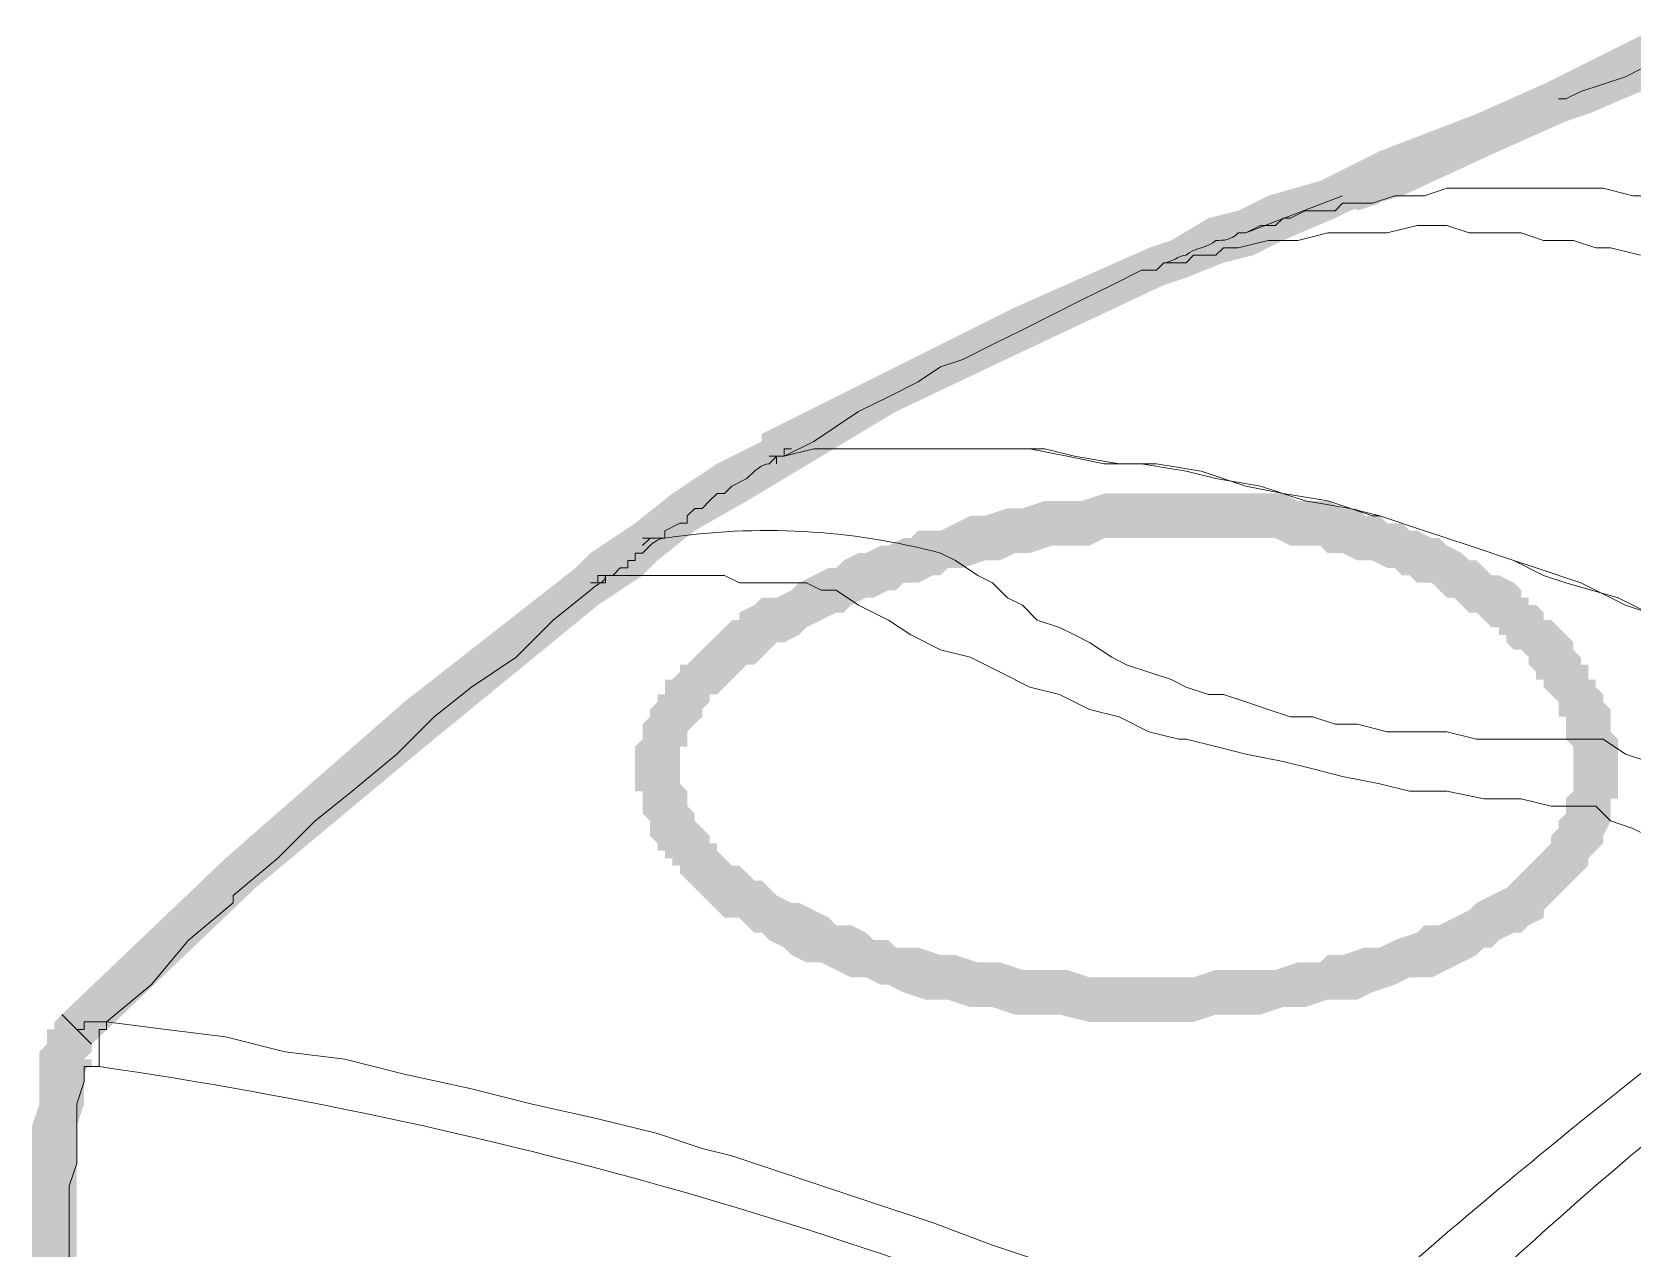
# Model space of a CAD drawing. Header units: millimetres. Extents: x -71336 to -35435, y -26189 to 22712.
# Drawn here: x -41062.055 to -41057.465, y -5466.215 to -5462.725 of the extents above; entities that cross this region are included whole.
import ezdxf
from ezdxf.enums import TextEntityAlignment as Align

# ---------------------------------------------------------------- set-up
doc = ezdxf.new("R2010")
doc.units = ezdxf.units.MM
doc.layers.add('SC - Equipment', color=7, linetype='Continuous', lineweight=13)
doc.styles.get("Standard").update_dxf_attribs({"font": 'arial.ttf', "height": 35})

# ---------------------------------------------------------------- blocks, each defined once
blk = doc.blocks.new('BARCO CLICKSHARE BUTTON WITH TEXT - SCHEMATIC')
at = {"layer": 'SC - Equipment', "lineweight": 0, "transparency": 33554687}
for points in [[(-15.7127, -21.1993), (-15.7981, -21.242), (-15.9475, -21.306), (-16.0116, -21.3274), (-16.0756, -21.2206), (-15.9902, -21.1779), (-15.8621, -21.1139), (-15.7767, -21.0712)], [(-16.0116, -21.3274), (-16.2037, -21.4128), (-16.4813, -21.5409), (-16.5453, -21.4128), (-16.2678, -21.306), (-16.0756, -21.2206)], [(-16.6307, -21.5836), (-16.6734, -21.6049), (-16.8228, -21.6689), (-16.9082, -21.7116), (-16.9509, -21.5836), (-16.8655, -21.5409), (-16.7161, -21.4982), (-16.6734, -21.4768)], [(-16.9936, -21.733), (-17.1004, -21.7757), (-17.1004, -21.7757), (-17.1644, -21.797), (-17.2071, -21.6903), (-17.1431, -21.6689), (-17.1431, -21.6689), (-17.0363, -21.6049)], [(-17.1644, -21.797), (-17.5273, -21.9678), (-17.933, -22.16), (-18.2532, -22.3521), (-18.3172, -22.224), (-17.9757, -22.0532), (-17.5914, -21.8611), (-17.2071, -21.6903)], [(-18.2532, -22.3521), (-18.3599, -22.4162), (-18.5094, -22.5015), (-18.6161, -22.5869), (-18.6802, -22.4802), (-18.5734, -22.3948), (-18.4453, -22.3094), (-18.3172, -22.2454)], [(-17.8049, -22.5015), (-17.7622, -22.4802), (-17.7622, -22.4802), (-17.7195, -22.4588), (-17.7195, -22.4588), (-17.6768, -22.4588), (-17.6768, -22.4588), (-17.6127, -22.4375), (-17.6127, -22.4375), (-17.57, -22.4375), (-17.57, -22.4375), (-17.506, -22.4162), (-17.506, -22.4162), (-17.506, -22.4162), (-17.4846, -22.4162), (-17.4846, -22.4162), (-17.4419, -22.4162), (-17.4419, -22.4162), (-17.3992, -22.4162), (-17.3992, -22.4162), (-17.3352, -22.3948), (-17.3352, -22.3948), (-17.2925, -22.3948), (-17.2925, -22.3948), (-17.2498, -22.3948), (-17.2498, -22.3948), (-17.1858, -22.3948), (-17.1858, -22.3948), (-17.1858, -22.3948), (-17.1858, -22.3948), (-17.1217, -22.3948), (-17.1217, -22.3948), (-17.079, -22.3948), (-17.079, -22.3948), (-17.0363, -22.3948), (-17.0363, -22.3948), (-16.9936, -22.3948), (-16.9936, -22.3948), (-16.9509, -22.3948), (-16.9509, -22.3948), (-16.9082, -22.3948), (-16.9082, -22.3948), (-16.8655, -22.3948), (-16.8655, -22.3948), (-16.8228, -22.3948), (-16.8228, -22.3948), (-16.7801, -22.4162), (-16.7801, -22.4162), (-16.7374, -22.4162), (-16.7374, -22.4162), (-16.6947, -22.4162), (-16.6947, -22.4162), (-16.652, -22.4375), (-16.652, -22.4375), (-16.6307, -22.4375), (-16.6093, -22.4375), (-16.588, -22.4588), (-16.6093, -22.5869), (-16.652, -22.5656), (-16.6947, -22.5656), (-16.7161, -22.5442), (-16.7588, -22.5442), (-16.8015, -22.5442), (-16.8442, -22.5229), (-16.8655, -22.5229), (-16.9082, -22.5229), (-16.9509, -22.5229), (-16.9936, -22.5229), (-17.0363, -22.5229), (-17.079, -22.5229), (-17.1217, -22.5229), (-17.1644, -22.5229), (-17.1858, -22.5229), (-17.1858, -22.4588), (-17.1858, -22.5229), (-17.2285, -22.5229), (-17.2712, -22.5229), (-17.3352, -22.5229), (-17.3779, -22.5442), (-17.4206, -22.5442), (-17.4633, -22.5442), (-17.4846, -22.4802), (-17.4633, -22.5442), (-17.4846, -22.5442), (-17.4846, -22.5442), (-17.4846, -22.5442), (-17.5487, -22.5656), (-17.5914, -22.5656), (-17.6341, -22.5869), (-17.6768, -22.5869), (-17.7408, -22.6083), (-17.7835, -22.6083)], [(-16.588, -22.4589), (-16.588, -22.4589), (-16.588, -22.4589), (-16.5453, -22.4589), (-16.5453, -22.4589), (-16.524, -22.4802), (-16.524, -22.4802), (-16.4813, -22.4802), (-16.4813, -22.4802), (-16.4599, -22.5015), (-16.4599, -22.5015), (-16.4386, -22.5015), (-16.4386, -22.5015), (-16.3959, -22.5229), (-16.3959, -22.5229), (-16.3745, -22.5229), (-16.3745, -22.5229), (-16.3532, -22.5442), (-16.3532, -22.5442), (-16.3105, -22.5656), (-16.3105, -22.5656), (-16.3105, -22.5656), (-16.3105, -22.5656), (-16.2891, -22.5869), (-16.2891, -22.5869), (-16.2678, -22.5869), (-16.2678, -22.5869), (-16.2464, -22.6083), (-16.2464, -22.6083), (-16.2251, -22.6296), (-16.2251, -22.6296), (-16.2037, -22.6296), (-16.2037, -22.6296), (-16.161, -22.651), (-16.161, -22.651), (-16.1397, -22.6723), (-16.1397, -22.6723), (-16.1397, -22.6937), (-16.1183, -22.6937), (-16.1183, -22.715), (-16.1183, -22.715), (-16.097, -22.715), (-16.097, -22.715), (-16.0756, -22.7364), (-16.0756, -22.7364), (-16.0756, -22.7577), (-16.0756, -22.7577), (-16.0543, -22.7577), (-16.0543, -22.7577), (-16.0329, -22.7791), (-16.0329, -22.7791), (-16.0116, -22.8004), (-16.0116, -22.8004), (-15.9902, -22.8218), (-15.9902, -22.8218), (-15.9902, -22.8431), (-15.9902, -22.8431), (-15.9689, -22.8645), (-15.9689, -22.8645), (-15.9689, -22.8858), (-15.9475, -22.8858), (-15.9475, -22.9072), (-15.9475, -22.9072), (-15.9475, -22.9285), (-15.9262, -22.9285), (-15.9262, -22.9285), (-15.9262, -22.9499), (-15.9262, -22.9499), (-15.9262, -22.9499), (-15.9048, -22.9712), (-15.9048, -22.9712), (-15.9048, -22.9926), (-15.9048, -22.9926), (-15.8835, -23.0139), (-15.8835, -23.0139), (-15.8835, -23.0353), (-15.8835, -23.0353), (-15.8835, -23.0566), (-15.8835, -23.0566), (-15.8835, -23.078), (-15.9902, -23.0993), (-16.0116, -23.0993), (-16.0116, -23.078), (-16.0116, -23.0566), (-16.0116, -23.0353), (-16.0329, -23.0353), (-16.0329, -23.0139), (-16.0329, -22.9926), (-16.0543, -22.9712), (-16.0543, -22.9712), (-16.0756, -22.9499), (-16.0756, -22.9285), (-16.097, -22.9285), (-16.097, -22.9072), (-16.1183, -22.8858), (-16.1183, -22.8645), (-16.1397, -22.8431), (-16.161, -22.8431), (-16.1824, -22.8218), (-16.1824, -22.8004), (-16.2037, -22.8004), (-16.2037, -22.7791), (-16.2251, -22.7791), (-16.2464, -22.7577), (-16.2678, -22.7364), (-16.2891, -22.7364), (-16.3105, -22.715), (-16.3318, -22.6937), (-16.3532, -22.6937), (-16.3745, -22.6723), (-16.3745, -22.6723), (-16.3959, -22.651), (-16.4386, -22.651), (-16.4599, -22.6296), (-16.4813, -22.6296), (-16.5026, -22.6083), (-16.524, -22.6083), (-16.5667, -22.5869), (-16.588, -22.5869), (-16.6094, -22.5869), (-16.6094, -22.5229), (-16.6094, -22.5869), (-16.6094, -22.5869)], [(-18.6588, -22.6296), (-18.7229, -22.6723), (-18.7869, -22.715), (-18.851, -22.6083), (-18.8083, -22.5656), (-18.7442, -22.5229)], [(-17.7835, -22.6083), (-17.8049, -22.6296), (-17.8049, -22.5656), (-17.8049, -22.6296), (-17.8262, -22.6296), (-17.8689, -22.651), (-17.8689, -22.651), (-17.8689, -22.651), (-17.8689, -22.651), (-17.9116, -22.651), (-17.933, -22.6723), (-17.9543, -22.6723), (-17.9757, -22.6083), (-17.9543, -22.6723), (-17.997, -22.6937), (-18.0184, -22.6937), (-18.0611, -22.715), (-18.0824, -22.7364), (-18.1251, -22.6083), (-18.1038, -22.6083), (-18.1038, -22.6083), (-18.0824, -22.5869), (-18.0824, -22.5869), (-18.0397, -22.5656), (-18.0397, -22.5656), (-18.0184, -22.5656), (-18.0184, -22.5656), (-17.9757, -22.5442), (-17.9757, -22.5442), (-17.9543, -22.5442), (-17.9543, -22.5442), (-17.9116, -22.5229), (-17.9116, -22.5229), (-17.8903, -22.5229), (-17.8903, -22.5229), (-17.8689, -22.5015), (-17.8689, -22.5015), (-17.8262, -22.5015), (-17.8262, -22.5015), (-17.8049, -22.5015)], [(-18.7869, -22.715), (-19.2566, -23.0993), (-19.769, -23.5263), (-19.8544, -23.4409), (-19.342, -22.9926), (-18.851, -22.6083)], [(-18.0824, -22.7364), (-18.1038, -22.7364), (-18.1465, -22.7577), (-18.1892, -22.7791), (-18.2105, -22.8004), (-18.2532, -22.8218), (-18.2746, -22.8218), (-18.2959, -22.8431), (-18.3172, -22.8645), (-18.3386, -22.8858), (-18.3599, -22.8858), (-18.3813, -22.9072), (-18.4026, -22.9285), (-18.424, -22.9499), (-18.4453, -22.9712), (-18.4667, -22.9712), (-18.4667, -22.9712), (-18.4667, -22.9926), (-18.488, -23.0139), (-18.488, -23.0353), (-18.5094, -23.0566), (-18.5094, -23.0566), (-18.5094, -23.0566), (-18.5307, -23.078), (-18.5307, -23.0993), (-18.5307, -23.0993), (-18.5307, -23.1207), (-18.5521, -23.1207), (-18.5521, -23.142), (-18.5521, -23.1634), (-18.5521, -23.1634), (-18.5521, -23.1847), (-18.5521, -23.2061), (-18.5521, -23.2061), (-18.5521, -23.2274), (-18.5521, -23.2274), (-18.5307, -23.2488), (-18.5307, -23.2701), (-18.5307, -23.2701), (-18.5307, -23.2914), (-18.5307, -23.2914), (-18.5094, -23.3128), (-18.5094, -23.3341), (-18.5094, -23.3341), (-18.488, -23.3555), (-18.488, -23.3555), (-18.4667, -23.3768), (-18.4667, -23.3982), (-18.4453, -23.3982), (-18.4453, -23.4195), (-18.424, -23.4409), (-18.4026, -23.4622), (-18.3813, -23.4622), (-18.3599, -23.4836), (-18.3386, -23.5049), (-18.3172, -23.5049), (-18.2959, -23.5263), (-18.2746, -23.5476), (-18.2319, -23.569), (-18.2105, -23.569), (-18.1678, -23.5903), (-18.2105, -23.6544), (-18.1678, -23.5903), (-18.1678, -23.5903), (-18.1892, -23.6544), (-18.1678, -23.5903), (-18.1251, -23.6117), (-18.1038, -23.633), (-18.0611, -23.633), (-18.0184, -23.6544), (-17.997, -23.6757), (-17.9543, -23.6757), (-17.933, -23.6971), (-17.9543, -23.8038), (-17.9757, -23.8038), (-17.9757, -23.8038), (-18.0184, -23.7825), (-18.0184, -23.7825), (-18.0611, -23.7825), (-18.0611, -23.7825), (-18.1038, -23.7611), (-18.1038, -23.7611), (-18.1465, -23.7398), (-18.1465, -23.7398), (-18.1892, -23.7398), (-18.1892, -23.7398), (-18.2319, -23.7184), (-18.2319, -23.7184), (-18.2319, -23.7184), (-18.2319, -23.7184), (-18.2532, -23.6971), (-18.2532, -23.6971), (-18.2959, -23.6757), (-18.2959, -23.6757), (-18.3172, -23.6544), (-18.3386, -23.6544), (-18.3599, -23.633), (-18.3599, -23.633), (-18.3813, -23.6117), (-18.3813, -23.6117), (-18.4026, -23.6117), (-18.424, -23.6117), (-18.4453, -23.5903), (-18.4453, -23.5903), (-18.4667, -23.569), (-18.4667, -23.569), (-18.488, -23.5476), (-18.488, -23.5476), (-18.5094, -23.5263), (-18.5094, -23.5263), (-18.5307, -23.5049), (-18.5307, -23.5049), (-18.5521, -23.4836), (-18.5521, -23.4836), (-18.5521, -23.4622), (-18.5521, -23.4622), (-18.5734, -23.4622), (-18.5734, -23.4409), (-18.5948, -23.4409), (-18.5948, -23.4409), (-18.5948, -23.4195), (-18.5948, -23.4195), (-18.6161, -23.4195), (-18.6161, -23.3982), (-18.6161, -23.3982), (-18.6161, -23.3982), (-18.6375, -23.3768), (-18.6375, -23.3768), (-18.6375, -23.3555), (-18.6375, -23.3555), (-18.6375, -23.3341), (-18.6375, -23.3341), (-18.6588, -23.3128), (-18.6588, -23.3128), (-18.6588, -23.2914), (-18.6588, -23.2914), (-18.6588, -23.2701), (-18.6588, -23.2701), (-18.6588, -23.2488), (-18.6802, -23.2488), (-18.6802, -23.2488), (-18.6802, -23.2488), (-18.6802, -23.2274), (-18.6802, -23.2274), (-18.6802, -23.2061), (-18.6802, -23.2061), (-18.6802, -23.1847), (-18.6802, -23.1847), (-18.6802, -23.1634), (-18.6802, -23.1634), (-18.6802, -23.142), (-18.6802, -23.142), (-18.6802, -23.1207), (-18.6802, -23.1207), (-18.6588, -23.0993), (-18.6588, -23.0993), (-18.6588, -23.078), (-18.6588, -23.078), (-18.6588, -23.078), (-18.6588, -23.078), (-18.6588, -23.0566), (-18.6588, -23.0566), (-18.6375, -23.0353), (-18.6375, -23.0353), (-18.6375, -23.0139), (-18.6375, -23.0139), (-18.6161, -22.9926), (-18.6161, -22.9926), (-18.6161, -22.9712), (-18.6161, -22.9712), (-18.5948, -22.9712), (-18.5948, -22.9499), (-18.5948, -22.9499), (-18.5948, -22.9285), (-18.5734, -22.9285), (-18.5734, -22.9285), (-18.5521, -22.9072), (-18.5521, -22.9072), (-18.5521, -22.8858), (-18.5521, -22.8858), (-18.5307, -22.8858), (-18.5307, -22.8858), (-18.5094, -22.8645), (-18.5094, -22.8645), (-18.488, -22.8431), (-18.488, -22.8431), (-18.4667, -22.8218), (-18.4667, -22.8218), (-18.4453, -22.8004), (-18.4453, -22.8004), (-18.424, -22.7791), (-18.424, -22.7791), (-18.4026, -22.7577), (-18.3813, -22.7577), (-18.3813, -22.7364), (-18.3813, -22.7364), (-18.3386, -22.715), (-18.3386, -22.715), (-18.3172, -22.6937), (-18.3172, -22.6937), (-18.2746, -22.6937), (-18.2746, -22.6937), (-18.2319, -22.6723), (-18.2319, -22.6723), (-18.2105, -22.651), (-18.2105, -22.651), (-18.1678, -22.6296), (-18.1678, -22.6296), (-18.1251, -22.6083)], [(-16.0116, -23.2701), (-16.0116, -23.2701), (-15.9902, -23.2488), (-15.9902, -23.2488), (-15.9902, -23.2274), (-15.9902, -23.2274), (-15.9902, -23.2061), (-15.9902, -23.1847), (-15.9902, -23.1847), (-15.9902, -23.1634), (-15.9902, -23.1634), (-15.9902, -23.142), (-15.9902, -23.1207), (-15.9902, -23.1207), (-16.0116, -23.0993), (-15.8835, -23.078), (-15.8835, -23.078), (-15.8835, -23.078), (-15.8621, -23.0993), (-15.8621, -23.0993), (-15.8621, -23.1207), (-15.8621, -23.1207), (-15.8621, -23.142), (-15.8621, -23.142), (-15.8621, -23.1634), (-15.8621, -23.1634), (-15.8621, -23.1847), (-15.8621, -23.1847), (-15.8621, -23.2061), (-15.8621, -23.2061), (-15.8621, -23.2061), (-15.8621, -23.2061), (-15.8621, -23.2274), (-15.8621, -23.2274), (-15.8621, -23.2488), (-15.8621, -23.2488), (-15.8621, -23.2488), (-15.8621, -23.2701), (-15.8835, -23.2701), (-15.8835, -23.2701), (-15.8835, -23.2914), (-15.8835, -23.2914), (-15.8835, -23.3128)], [(-17.933, -23.6971), (-17.8689, -23.6971), (-17.8049, -23.7184), (-17.7622, -23.7184), (-17.6981, -23.7398), (-17.6341, -23.7398), (-17.57, -23.7611), (-17.506, -23.7611), (-17.4419, -23.7611), (-17.3779, -23.7825), (-17.3352, -23.7825), (-17.2925, -23.7825), (-17.2285, -23.7825), (-17.1431, -23.7825), (-17.079, -23.7825), (-17.015, -23.7611), (-16.9723, -23.7611), (-16.9082, -23.7611), (-16.8442, -23.7611), (-16.7801, -23.7398), (-16.7161, -23.7398), (-16.6947, -23.7184), (-16.652, -23.7184), (-16.588, -23.6971), (-16.5453, -23.6971), (-16.5026, -23.6757), (-16.4386, -23.6544), (-16.4172, -23.633), (-16.3745, -23.633), (-16.3318, -23.6117), (-16.2891, -23.5903), (-16.2678, -23.569), (-16.2251, -23.5476), (-16.2251, -23.5476), (-16.1824, -23.5263), (-16.161, -23.5049), (-16.1397, -23.4836), (-16.1183, -23.4622), (-16.097, -23.4409), (-16.0756, -23.4195), (-16.0756, -23.4195), (-16.0543, -23.3982), (-16.0543, -23.3768), (-16.0329, -23.3555), (-16.0329, -23.3342), (-16.0116, -23.3128), (-16.0116, -23.2915), (-16.0116, -23.2701), (-15.8835, -23.3128), (-15.8835, -23.3342), (-15.8835, -23.3342), (-15.9048, -23.3768), (-15.9048, -23.3768), (-15.9048, -23.3982), (-15.9048, -23.3982), (-15.9262, -23.4195), (-15.9262, -23.4195), (-15.9475, -23.4409), (-15.9475, -23.4409), (-15.9475, -23.4622), (-15.9475, -23.4622), (-15.9689, -23.4836), (-15.9689, -23.4836), (-15.9902, -23.5049), (-15.9902, -23.5049), (-16.0116, -23.5263), (-16.0116, -23.5263), (-16.0329, -23.5476), (-16.0329, -23.5476), (-16.0543, -23.569), (-16.0543, -23.569), (-16.0756, -23.5903), (-16.0756, -23.6117), (-16.1183, -23.633), (-16.1183, -23.633), (-16.1397, -23.6544), (-16.1397, -23.6544), (-16.161, -23.6544), (-16.161, -23.6544), (-16.2037, -23.6757), (-16.2037, -23.6757), (-16.2251, -23.6971), (-16.2464, -23.6971), (-16.2678, -23.7184), (-16.2678, -23.7184), (-16.3105, -23.7398), (-16.3105, -23.7398), (-16.3532, -23.7611), (-16.3532, -23.7611), (-16.3959, -23.7825), (-16.3959, -23.7825), (-16.4599, -23.7825), (-16.4599, -23.7825), (-16.5026, -23.8038), (-16.5026, -23.8038), (-16.5666, -23.8252), (-16.5666, -23.8252), (-16.6093, -23.8465), (-16.6093, -23.8465), (-16.6734, -23.8465), (-16.6734, -23.8465), (-16.6947, -23.8465), (-16.6947, -23.8465), (-16.7588, -23.8679), (-16.7588, -23.8679), (-16.8228, -23.8679), (-16.8228, -23.8679), (-16.8869, -23.8892), (-16.8869, -23.8892), (-16.9509, -23.8892), (-16.9509, -23.8892), (-17.015, -23.8892), (-17.015, -23.8892), (-17.079, -23.9106), (-17.079, -23.9106), (-17.1431, -23.9106), (-17.1431, -23.9106), (-17.2285, -23.9106), (-17.2285, -23.9106), (-17.2925, -23.9106), (-17.2925, -23.9106), (-17.3352, -23.9106), (-17.3352, -23.9106), (-17.3779, -23.9106), (-17.3779, -23.9106), (-17.4633, -23.8892), (-17.4633, -23.8892), (-17.5273, -23.8892), (-17.5273, -23.8892), (-17.5914, -23.8892), (-17.5914, -23.8892), (-17.6554, -23.8679), (-17.6554, -23.8679), (-17.7195, -23.8679), (-17.7195, -23.8679), (-17.7835, -23.8465), (-17.7835, -23.8465), (-17.8476, -23.8465), (-17.8476, -23.8465), (-17.9116, -23.8252), (-17.9116, -23.8252), (-17.9543, -23.8038)], [(-20.3881, -24.0173), (-20.3881, -24.0173), (-20.3881, -24.0173), (-20.3881, -23.996), (-20.3881, -23.996), (-20.3881, -23.996), (-20.3881, -23.996), (-20.3667, -23.9746), (-20.3667, -23.9746), (-20.3667, -23.9533), (-20.3667, -23.9533), (-20.3667, -23.9533), (-20.3667, -23.9533), (-20.3667, -23.9319), (-20.3667, -23.9319), (-20.3454, -23.9319), (-20.3454, -23.9319), (-20.3454, -23.9106), (-20.3454, -23.9106), (-20.3454, -23.9106), (-20.3454, -23.9106), (-20.324, -23.8892), (-20.324, -23.8892), (-20.324, -23.8892), (-20.2386, -23.9746), (-20.2386, -23.9746), (-20.2386, -23.996), (-20.2386, -23.996), (-20.2386, -23.996), (-20.2386, -23.996), (-20.2386, -23.996), (-20.26, -24.0173), (-20.26, -24.0173), (-20.26, -24.0173), (-20.26, -24.0173), (-20.26, -24.0387), (-20.26, -24.0387)], [(-20.4094, -24.6578), (-20.4094, -24.6151), (-20.4094, -24.6151), (-20.4094, -24.551), (-20.4094, -24.551), (-20.4094, -24.487), (-20.4094, -24.487), (-20.4094, -24.4443), (-20.4094, -24.4443), (-20.4094, -24.3802), (-20.4094, -24.3802), (-20.4094, -24.3162), (-20.4094, -24.3162), (-20.4094, -24.2735), (-20.4094, -24.2735), (-20.4094, -24.2094), (-20.4094, -24.2094), (-20.3881, -24.1454), (-20.3881, -24.1454), (-20.3881, -24.0814), (-20.3881, -24.0814), (-20.3881, -24.0173), (-20.26, -24.0387), (-20.26, -24.0814), (-20.26, -24.0814), (-20.26, -24.1454), (-20.26, -24.1454), (-20.2813, -24.2094), (-20.2813, -24.2094), (-20.2813, -24.2735), (-20.2813, -24.2735), (-20.2813, -24.3375), (-20.2813, -24.3375), (-20.2813, -24.4016), (-20.2813, -24.4016), (-20.2813, -24.4656), (-20.2813, -24.4656), (-20.2813, -24.487), (-20.2813, -24.487), (-20.2813, -24.551), (-20.2813, -24.551), (-20.2813, -24.6151), (-20.2813, -24.6151), (-20.2813, -24.6578)], [(-20.26, -24.0173), (-20.26, -24.0387), (-20.324, -24.0173), (-20.26, -24.0173), (-20.26, -24.0173), (-20.26, -24.0173), (-20.324, -24.0387), (-20.26, -24.0173), (-20.26, -24.0173), (-20.324, -24.0387), (-20.26, -24.0173), (-20.26, -24.0173), (-20.26, -24.0173), (-20.3027, -24.0387), (-20.26, -24.0173), (-20.26, -24.0173), (-20.26, -24.0173), (-20.3027, -24.06), (-20.26, -24.0173), (-20.26, -24.0173), (-20.26, -24.0173), (-20.26, -24.0173), (-20.3027, -24.06), (-20.26, -24.0173), (-20.26, -24.0173), (-20.26, -24.0173), (-20.2813, -24.06), (-20.26, -24.0173), (-20.26, -24.0173), (-20.26, -24.0173), (-20.2386, -24.0173), (-20.3027, -24.1454), (-20.3027, -24.1241), (-20.3027, -24.1241), (-20.3027, -24.1241), (-20.324, -24.1241), (-20.324, -24.1241), (-20.324, -24.1241), (-20.324, -24.1241), (-20.324, -24.1241), (-20.324, -24.1241), (-20.3454, -24.1241), (-20.3454, -24.1027), (-20.3454, -24.1027), (-20.3454, -24.1027), (-20.3454, -24.1027), (-20.3454, -24.1027), (-20.3667, -24.1027), (-20.3667, -24.0814), (-20.3667, -24.0814), (-20.3667, -24.0814), (-20.3667, -24.0814), (-20.3667, -24.0814), (-20.3667, -24.06), (-20.3667, -24.06), (-20.3881, -24.06), (-20.3881, -24.06), (-20.3881, -24.0387), (-20.3881, -24.0387), (-20.3881, -24.0387), (-20.3881, -24.0387), (-20.3881, -24.0173)]]:
    blk.add_hatch(color=7, dxfattribs=at).paths.add_polyline_path(points)
at = {"layer": 'SC - Equipment', "color": 7, "lineweight": 0, "transparency": 33554687}
for points in [[(-16.0329, -21.2633), (-16.0116, -21.2633), (-15.9689, -21.242), (-15.9048, -21.2206), (-15.8408, -21.1993), (-15.7981, -21.1779)], [(-16.652, -21.5622), (-16.5667, -21.5622), (-16.5026, -21.5409), (-16.4172, -21.5409), (-16.3532, -21.5195), (-16.3105, -21.5195), (-16.2464, -21.5195), (-16.1824, -21.5195), (-16.097, -21.5195), (-16.0329, -21.5195), (-15.9689, -21.5195), (-15.9048, -21.5195), (-15.8194, -21.5409), (-15.7554, -21.5409)], [(-16.652, -21.5409), (-16.9296, -21.6476), (-16.9296, -21.6476)], [(-16.652, -21.5622), (-16.6734, -21.5836), (-16.7161, -21.5836), (-16.7374, -21.5836), (-16.7588, -21.5836), (-16.8015, -21.6049), (-16.8228, -21.6049), (-16.8442, -21.6263), (-16.8655, -21.6263), (-16.8869, -21.6263), (-16.9296, -21.6476), (-16.9296, -21.6476)], [(-16.9509, -21.6903), (-16.8655, -21.6689), (-16.7801, -21.6689), (-16.6947, -21.6476), (-16.6307, -21.6476), (-16.6093, -21.6476), (-16.524, -21.6476), (-16.4386, -21.6263), (-16.3532, -21.6263), (-16.2891, -21.6476), (-16.2251, -21.6476), (-16.1397, -21.6476), (-16.0756, -21.6689), (-15.9902, -21.6689), (-15.9262, -21.6903), (-15.8835, -21.6903), (-15.7981, -21.7116)], [(-16.9509, -21.6476), (-16.9509, -21.6476)], [(-16.9509, -21.6476), (-16.9509, -21.6476)], [(-16.9509, -21.6476), (-16.9296, -21.6476)], [(-17.1644, -21.733), (-17.1431, -21.733), (-17.1217, -21.733), (-17.1004, -21.733), (-17.079, -21.7116), (-17.0577, -21.7116), (-17.0363, -21.7116), (-17.015, -21.7116), (-16.9936, -21.6903), (-16.9723, -21.6903), (-16.9509, -21.6903)], [(-18.2532, -22.2881), (-18.1678, -22.2454), (-18.1038, -22.2027), (-18.0397, -22.16), (-17.9543, -22.1173), (-17.8689, -22.0746), (-17.8049, -22.0319), (-17.7408, -22.0105), (-17.6554, -21.9678), (-17.57, -21.9251), (-17.4846, -21.8824), (-17.3993, -21.8397), (-17.3139, -21.797), (-17.2285, -21.7543), (-17.1858, -21.7543)], [(-18.2532, -22.2881), (-18.2745, -22.2881), (-18.2532, -22.2881), (-18.2532, -22.2667), (-18.2319, -22.2667)], [(-15.7127, -22.7577), (-15.8408, -22.715), (-15.9689, -22.651), (-16.097, -22.6083), (-16.161, -22.5869), (-16.2891, -22.5442), (-16.4172, -22.5016), (-16.5453, -22.4589), (-16.5667, -22.4589), (-16.6947, -22.4162), (-16.8228, -22.3948), (-16.9296, -22.3735), (-17.0577, -22.3308), (-17.1858, -22.3094), (-17.2925, -22.3094), (-17.4206, -22.2881), (-17.506, -22.2667), (-17.6341, -22.2667), (-17.7408, -22.2667), (-17.8262, -22.2667), (-17.8903, -22.2667), (-17.9757, -22.2667), (-18.0611, -22.2667), (-18.1678, -22.2667), (-18.2532, -22.2881), (-18.1678, -22.2667), (-18.0824, -22.2667), (-17.9757, -22.2667), (-17.8903, -22.2667), (-17.8689, -22.2667), (-17.7622, -22.2667), (-17.6554, -22.2667), (-17.5487, -22.2667), (-17.442, -22.2881), (-17.3352, -22.3094), (-17.2285, -22.3094), (-17.1004, -22.3308), (-17.015, -22.3521), (-16.8869, -22.3735), (-16.7588, -22.4162), (-16.6307, -22.4375), (-16.5453, -22.4589), (-16.4172, -22.5016), (-16.2891, -22.5442), (-16.161, -22.5869), (-16.0756, -22.6296), (-16.0116, -22.651), (-15.8621, -22.6937), (-15.7341, -22.7577)], [(-18.2532, -22.2881), (-18.2532, -22.2881)], [(-18.5948, -22.5229), (-18.6161, -22.5229), (-18.6375, -22.5229), (-18.6161, -22.5229), (-18.5948, -22.5229), (-18.5948, -22.5015)], [(-18.7015, -22.5869), (-18.6802, -22.5869), (-18.6802, -22.5656), (-18.6588, -22.5656), (-18.6375, -22.5442)], [(-18.6375, -22.5442), (-18.6375, -22.5442)], [(-18.7015, -22.5869), (-18.7015, -22.6083), (-18.7229, -22.6083), (-18.7442, -22.6296), (-18.7656, -22.6296), (-18.7229, -22.6296), (-18.6802, -22.6296), (-18.6375, -22.6296), (-18.5948, -22.6296), (-18.5734, -22.6296), (-18.5307, -22.6296), (-18.4667, -22.6296), (-18.424, -22.6296), (-18.3813, -22.651), (-18.3386, -22.651), (-18.2959, -22.651), (-18.2532, -22.651), (-18.1892, -22.651), (-18.1465, -22.6723), (-18.1038, -22.6723)], [(-20.1959, -23.9106), (-20.0678, -23.8038), (-19.9611, -23.6757), (-19.833, -23.569), (-19.833, -23.5476), (-19.7049, -23.4409), (-19.5982, -23.3342), (-19.4914, -23.2488), (-19.3633, -23.142), (-19.2566, -23.0353), (-19.1498, -22.9499), (-19.0218, -22.8645), (-18.915, -22.7577), (-18.8083, -22.6723)], [(-18.7656, -22.6296), (-18.7656, -22.651), (-18.7869, -22.651), (-18.8083, -22.651), (-18.7869, -22.651)], [(-18.8083, -22.651), (-18.8083, -22.651)], [(-18.8083, -22.6723), (-18.8083, -22.6723)], [(-18.8083, -22.6723), (-18.8083, -22.6723)], [(-18.7869, -22.651), (-18.7869, -22.6296), (-18.7656, -22.6296)], [(-18.7656, -22.6296), (-18.7656, -22.6296)], [(-18.1038, -22.6723), (-18.0397, -22.715), (-17.9543, -22.7577), (-17.8903, -22.8004), (-17.8049, -22.8431), (-17.7195, -22.8645), (-17.6341, -22.9072), (-17.5487, -22.9499), (-17.4633, -22.9712), (-17.3779, -23.0139), (-17.2925, -23.0353), (-17.2071, -23.078), (-17.1217, -23.0993), (-17.1004, -23.0993), (-17.015, -23.1207), (-16.9296, -23.142), (-16.8228, -23.1634), (-16.7374, -23.1847), (-16.652, -23.2061), (-16.5453, -23.2274), (-16.4599, -23.2488), (-16.3532, -23.2488), (-16.2464, -23.2701), (-16.1397, -23.2701), (-16.0543, -23.2914), (-15.9475, -23.2914)], [(-20.3027, -24.5937), (-20.3027, -24.5297), (-20.3027, -24.5083), (-20.3027, -24.4443), (-20.3027, -24.3802), (-20.2813, -24.3162), (-20.2813, -24.2521), (-20.2813, -24.1881), (-20.2813, -24.1454), (-20.26, -24.0814), (-20.26, -24.06), (-20.26, -24.0387), (-20.2386, -24.0387), (-20.2173, -24.0387), (-20.2173, -24.0173), (-20.2173, -23.996), (-20.2173, -23.9746), (-20.2173, -23.9533), (-20.2173, -23.9319), (-20.1959, -23.9319), (-20.1959, -23.9106), (-20.0251, -23.9319), (-19.8544, -23.9533), (-19.6836, -23.996), (-19.5128, -24.0173), (-19.342, -24.06), (-19.1498, -24.1027), (-18.9791, -24.1454), (-18.7869, -24.1881), (-18.6161, -24.2308), (-18.488, -24.2735), (-18.4026, -24.2948), (-18.2105, -24.3589), (-18.0184, -24.4229), (-17.8262, -24.487), (-17.6554, -24.551), (-17.4633, -24.6151)], [(-20.26, -23.9319), (-20.26, -23.9106), (-20.2386, -23.9106)], [(-20.2386, -23.9106), (-20.2173, -23.9106), (-20.1959, -23.9106)]]:
    blk.add_lwpolyline(points, dxfattribs=at)
for points in [[(-17.1644, -21.733), (-17.1858, -21.7543)], [(-17.1858, -21.7543), (-17.1858, -21.7543)], [(-20.324, -23.8892), (-20.324, -23.8892), (-20.2386, -23.9746), (-20.2386, -23.9746)]]:
    blk.add_lwpolyline(points, close=True, dxfattribs=at)
for points in [[(-18.3599, -22.3521), (-18.4026, -22.3735), (-18.424, -22.3948), (-18.4453, -22.3948), (-18.4667, -22.4162), (-18.488, -22.4375), (-18.5094, -22.4375), (-18.5307, -22.4588), (-18.5307, -22.4802), (-18.5521, -22.4802), (-18.5948, -22.5015), (-18.5948, -22.5229, -0.102515), (-17.8049, -22.5656), (-17.7622, -22.5869), (-17.6981, -22.6296), (-17.6554, -22.651), (-17.6127, -22.6937), (-17.57, -22.715), (-17.5273, -22.7577), (-17.4633, -22.7791), (-17.4206, -22.8004), (-17.3779, -22.8218), (-17.3139, -22.8645), (-17.2712, -22.8858), (-17.2071, -22.9072), (-17.1431, -22.9285), (-17.1004, -22.9499), (-17.0363, -22.9712), (-16.9936, -22.9712), (-16.9296, -22.9926), (-16.8655, -23.0139), (-16.8015, -23.0353), (-16.7374, -23.0353), (-16.6734, -23.0566), (-16.6093, -23.0566), (-16.524, -23.078), (-16.5026, -23.078), (-16.4172, -23.078), (-16.3532, -23.078), (-16.2678, -23.0993), (-16.2037, -23.0993), (-16.1183, -23.0993), (-16.0329, -23.0993), (-15.9689, -23.0993), (-15.9475, -23.0993), (-15.9048, -23.0993), (-15.8408, -23.142), (-15.7767, -23.1634)], [(-15.9475, -23.2915), (-15.9262, -23.2915), (-15.8835, -23.3341), (-15.8194, -23.3555), (-15.7767, -23.3768), (-15.734, -23.3982), (-15.6914, -23.4195), (-15.6273, -23.4409), (-15.5846, -23.4622), (-15.5419, -23.4836), (-15.4992, -23.5263), (-15.4352, -23.5476), (-15.3925, -23.569), (-15.3498, -23.5903), (-15.3071, -23.6117), (-15.2644, -23.6544, 0.026924), (-16.7801, -24.8926)], [(-16.8442, -25.0207, 0.070044), (-20.2173, -24.0387)], [(-16.652, -25.0634, -0.040203), (-15.179, -23.7825), (-15.179, -23.7611), (-15.1576, -23.8038), (-15.1576, -23.8465), (-15.1576, -23.8892), (-15.1363, -23.9319), (-15.1363, -23.9746), (-15.1149, -24.0173), (-15.1149, -24.06), (-15.1149, -24.1027), (-15.1149, -24.1454), (-15.0936, -24.1881), (-15.0936, -24.2308), (-15.0936, -24.2735), (-15.0936, -24.3162), (-15.0936, -24.3589), (-15.0936, -24.3802), (-15.0936, -24.4229), (-15.0936, -24.4656), (-15.0936, -24.5083), (-15.0936, -24.551), (-15.0936, -24.5937)]]:
    blk.add_lwpolyline(points, format="xyb", dxfattribs=at)
for points, knots in [([(-16.9509, -21.6476), (-16.9723, -21.6689), (-16.9936, -21.6689), (-17.015, -21.6689), (-17.0363, -21.6903), (-17.079, -21.6903), (-17.1004, -21.7116), (-17.1217, -21.7116), (-17.1431, -21.733), (-17.1644, -21.733)], [0, 0, 0, 0, 1, 1, 1, 2, 2, 2, 3, 3, 3, 3]), ([(-18.2746, -22.3094), (-18.2746, -22.3023), (-18.2746, -22.2952), (-18.2746, -22.2881), (-18.2817, -22.2952), (-18.2888, -22.3023), (-18.2959, -22.3094), (-18.3172, -22.3094), (-18.3386, -22.3308), (-18.3599, -22.3521)], [0, 0, 0, 0, 1, 1, 1, 2, 2, 2, 3, 3, 3, 3]), ([(-18.2532, -22.2881), (-18.2532, -22.2881), (-18.2746, -22.2881), (-18.2746, -22.2881), (-18.2959, -22.2881), (-18.2959, -22.2881), (-18.2959, -22.2881)], [0, 0, 0, 0, 1, 1, 1, 2, 2, 2, 2]), ([(-18.6588, -22.5229), (-18.6375, -22.5229), (-18.6375, -22.5229), (-18.6375, -22.5229), (-18.6375, -22.5229), (-18.6588, -22.5442), (-18.6588, -22.5442)], [0, 0, 0, 0, 1, 1, 1, 2, 2, 2, 2])]:
    blk.add_open_spline(points, degree=3, knots=knots, dxfattribs=at)
for points in [[(-18.5948, -22.5229), (-18.6161, -22.5229), (-18.6375, -22.5442), (-18.6375, -22.5442)], [(-18.7656, -22.6296), (-18.7656, -22.651), (-18.7869, -22.651), (-18.8083, -22.6723)], [(-20.26, -23.9319), (-20.2813, -23.9319), (-20.2813, -23.9319), (-20.2813, -23.9319)]]:
    blk.add_open_spline(points, degree=3, dxfattribs=at)
for points in [[(-16.6734, -21.4768), (-16.5453, -21.4128), (-16.6307, -21.5836), (-16.4813, -21.5409)], [(-16.6734, -21.4768), (-16.588, -21.4341), (-16.6093, -21.5836), (-16.5453, -21.5622)], [(-16.9082, -21.7116), (-16.9936, -21.733), (-16.9509, -21.5836), (-17.0363, -21.6049)], [(-18.2532, -22.3521), (-18.2532, -22.3521), (-18.3172, -22.224), (-18.3172, -22.2454)], [(-18.6161, -22.5869), (-18.6588, -22.6296), (-18.6802, -22.4802), (-18.7442, -22.5229)], [(-19.769, -23.5263), (-20.2386, -23.9746), (-19.8544, -23.4409), (-20.324, -23.8892)], [(-20.2386, -24.0173), (-20.2386, -24.0387), (-20.3881, -24.0173), (-20.3881, -24.0387)]]:
    blk.add_solid(points, dxfattribs=at)
at = {"ltscale": 5}
for tag, p in [('MAKE', (0, 10.9753)), ('MODEL', (0, 5.9753))]:
    blk.add_attdef(tag, text='', height=2.5, dxfattribs=at).set_placement(p, align=Align.MIDDLE_CENTER)
at = {"ltscale": 5, "flags": 1}
for tag, p in [('ROOM_TYPE', (45, -5)), ('LOCATION', (45, -10)), ('RACK_EQUIPMENT_(Y/N)', (45, -15)), ('IP_(Y/N)', (45, -30)), ('POE(WATT)', (45, -35)), ('AMP(@240V)', (45, -40)), ('WATT', (45, -45)), ('BTU/H', (45, -50)), ('WEIGHT(KG)', (45, -55)), ('TRANSFORMER_TAPS', (45, -60))]:
    blk.add_attdef(tag, p, '', height=2.5, dxfattribs=at)
for tag, p in [('DESCRIPTION', (56.9608, -23.892)), ('BRACKET', (53.1547, -63.4953))]:
    blk.add_attdef(tag, text='', height=2.5, dxfattribs=at).set_placement(p, align=Align.MIDDLE_CENTER)

msp = doc.modelspace()

# ---------------------------------------------------------------- block references
at = {"ltscale": 5}
msp.add_blockref('BARCO CLICKSHARE BUTTON WITH TEXT - SCHEMATIC', (-41041.6451, -5441.6538), dxfattribs=at)

doc.saveas('drawing.dxf')
